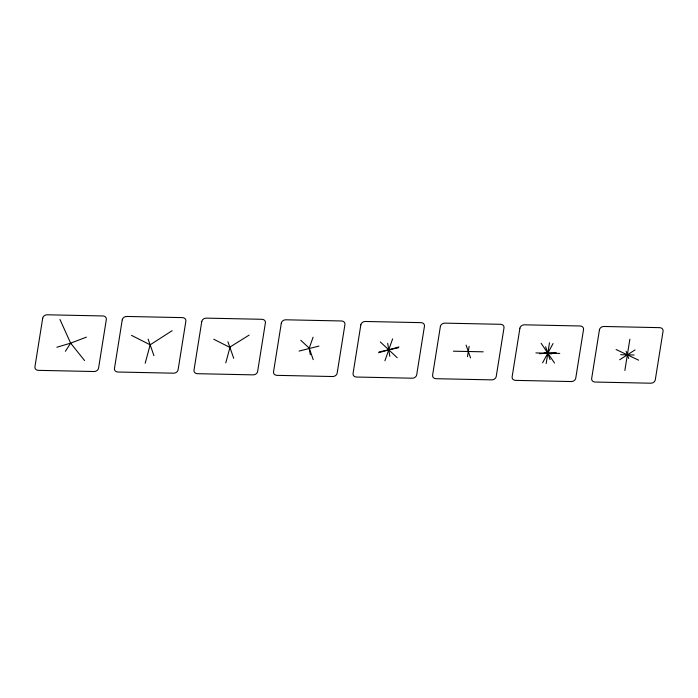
<?xml version="1.0" encoding="UTF-8"?>
<svg xmlns="http://www.w3.org/2000/svg" width="698" height="698" viewBox="0 0 698 698"><rect width="100%" height="100%" fill="white"/><g stroke="black" fill="none" stroke-linecap="round" stroke-linejoin="round"><path stroke-width="1.05" d="M467.468 356.713L469.135 346.295M546.168 363.597L549.492 342.762M624.867 370.472L629.858 339.219M145.184 363.248L150.166 344.821L148.116 339.132M225.777 362.873L229.947 347.447L227.897 341.758M313.088 337.204L309.231 348.162L310.296 354.671M384.912 360.796L392.616 338.87M542.608 362.812L553.052 343.538M65.385 351.303L70.638 343.154L86.395 337.134M131.468 335.354L150.166 344.821L172.144 330.678M249.151 335.092L229.415 347.403M619.65 359.767L635.075 349.925M56.843 347.264L70.638 343.154L84.58 360.569M299.067 351.085L318.96 346.086M378.595 352.76L398.933 346.915M379.04 351.914L398.488 347.761M539.458 353.703L556.201 352.647M453.386 351.19L483.208 351.818M535.898 352.926L559.761 353.424M620.653 354.706L634.072 354.985M544.274 352.394L551.385 353.956M616.098 349.524L638.626 360.168M213.754 339.245L229.947 347.447L233.717 358.327M380.323 341.959L397.206 357.708M300.794 340.292L309.231 348.162L313.21 359.644M541.125 343.285L554.544 363.065M59.976 319.492L70.638 343.154M626.106 351.225L628.619 358.467M545.6 346.74L550.059 359.618M466.072 345.065L470.531 357.943M150.166 344.821L153.935 355.701M387.704 343.329L389.824 356.346M42.709 318.175L34.935 366.79A4.083 3.394 -19.1 0 0 38.364 370.35L94.029 371.519A4.083 3.394 -19.1 0 0 98.566 368.134L106.332 319.51A4.083 3.394 -19.1 0 0 102.911 315.958L47.237 314.789A4.083 3.394 -19.1 0 0 42.709 318.175M122.246 319.85L114.472 368.465A4.083 3.394 -19.1 0 0 117.892 372.017L173.566 373.186A4.083 3.394 -19.1 0 0 178.095 369.8L185.869 321.185A4.083 3.394 -19.1 0 0 182.448 317.625L126.774 316.456A4.083 3.394 -19.1 0 0 122.246 319.85M201.774 321.516L194 370.132A4.083 3.394 -19.1 0 0 197.421 373.692L253.095 374.861A4.083 3.394 -19.1 0 0 257.632 371.467L265.397 322.851A4.083 3.394 -19.1 0 0 261.977 319.3L206.303 318.131A4.083 3.394 -19.1 0 0 201.774 321.516M281.303 323.191L273.537 371.807A4.083 3.394 -19.1 0 0 276.958 375.358L332.632 376.527A4.083 3.394 -19.1 0 0 337.16 373.142L344.934 324.526A4.083 3.394 -19.1 0 0 341.514 320.967L285.84 319.797A4.083 3.394 -19.1 0 0 281.303 323.191M360.84 324.858L353.066 373.474A4.083 3.394 -19.1 0 0 356.486 377.033L412.16 378.203A4.083 3.394 -19.1 0 0 416.697 374.809L424.463 326.193A4.083 3.394 -19.1 0 0 421.042 322.642L365.368 321.473A4.083 3.394 -19.1 0 0 360.84 324.858M440.368 326.533L432.603 375.149A4.083 3.394 -19.1 0 0 436.023 378.7L491.697 379.869A4.083 3.394 -19.1 0 0 496.226 376.484L504 327.868A4.083 3.394 -19.1 0 0 500.579 324.308L444.905 323.139A4.083 3.394 -19.1 0 0 440.368 326.533M519.905 328.2L512.131 376.815A4.083 3.394 -19.1 0 0 515.552 380.375L571.226 381.544A4.083 3.394 -19.1 0 0 575.754 378.15L583.528 329.535A4.083 3.394 -19.1 0 0 580.108 325.983L524.434 324.814A4.083 3.394 -19.1 0 0 519.905 328.2M599.434 329.866L591.668 378.491A4.083 3.394 -19.1 0 0 595.089 382.042L650.763 383.211A4.083 3.394 -19.1 0 0 655.291 379.825L663.065 331.21A4.083 3.394 -19.1 0 0 659.636 327.65L603.971 326.481A4.083 3.394 -19.1 0 0 599.434 329.866"/></g></svg>
